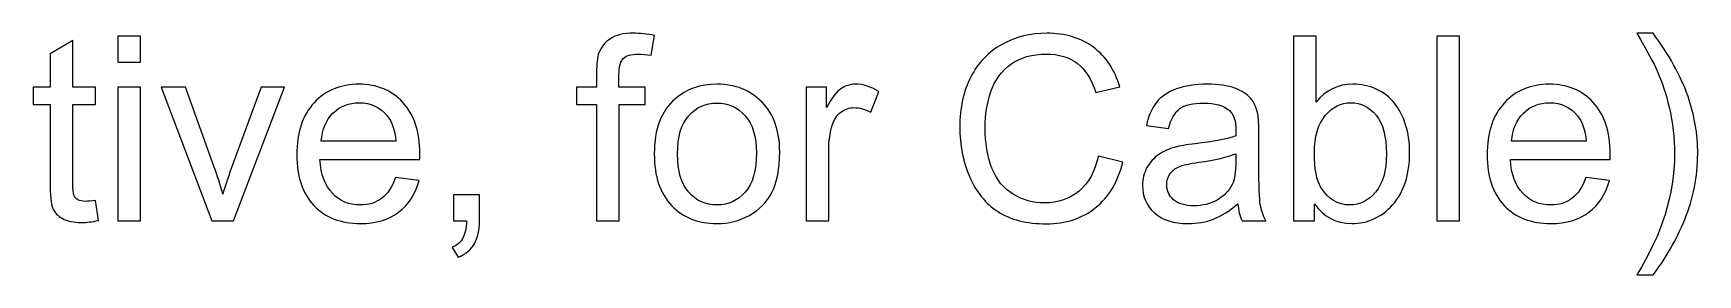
# Model space of a CAD drawing. Header units: centimetres. Extents: x 33 to 211, y -118 to 32.
# Drawn here: x 91.79 to 108.18, y -0.57 to 1.81 of the extents above; entities that cross this region are included whole.
import ezdxf

# ---------------------------------------------------------------- set-up
doc = ezdxf.new("R2010")
doc.units = ezdxf.units.CM
doc.header["$MEASUREMENT"] = 0
doc.layers.add('Layer 1', color=7, linetype='Continuous')

msp = doc.modelspace()

# ---------------------------------------------------------------- linework, layer by layer
at = {"layer": 'Layer 1', "color": 250}
for points, knots in [([(97.3383, -0.03629), (97.3383, -0.03629), (97.3383, 1.10925), (97.3383, 1.10925), (97.3383, 1.10925), (97.14018, 1.10925), (97.14018, 1.10925), (97.14018, 1.10925), (97.14018, 1.28197), (97.14018, 1.28197), (97.14018, 1.28197), (97.3383, 1.28197), (97.3383, 1.28197), (97.3383, 1.28197), (97.3383, 1.42167), (97.3383, 1.42167), (97.3383, 1.51015), (97.34592, 1.57576), (97.36158, 1.61852), (97.38317, 1.67609), (97.42043, 1.72308), (97.47461, 1.75907), (97.52838, 1.79505), (97.60415, 1.81283), (97.70152, 1.81283), (97.7646, 1.81283), (97.83402, 1.80521), (97.91022, 1.79039), (97.91022, 1.79039), (97.87678, 1.59481), (97.87678, 1.59481), (97.83021, 1.60286), (97.78661, 1.60709), (97.74512, 1.60709), (97.67739, 1.60709), (97.62955, 1.5927), (97.60119, 1.56391), (97.57325, 1.53512), (97.55928, 1.48136), (97.55928, 1.40262), (97.55928, 1.40262), (97.55928, 1.28197), (97.55928, 1.28197), (97.55928, 1.28197), (97.81582, 1.28197), (97.81582, 1.28197), (97.81582, 1.28197), (97.81582, 1.10925), (97.81582, 1.10925), (97.81582, 1.10925), (97.56182, 1.10925), (97.56182, 1.10925), (97.56182, 1.10925), (97.56182, -0.03629), (97.56182, -0.03629), (97.56182, -0.03629), (97.3383, -0.03629), (97.3383, -0.03629)], [0, 0, 0, 0, 0.05263158, 0.05263158, 0.05263158, 0.10526316, 0.10526316, 0.10526316, 0.15789474, 0.15789474, 0.15789474, 0.21052632, 0.21052632, 0.21052632, 0.26315789, 0.26315789, 0.26315789, 0.31578947, 0.31578947, 0.31578947, 0.36842105, 0.36842105, 0.36842105, 0.42105263, 0.42105263, 0.42105263, 0.47368421, 0.47368421, 0.47368421, 0.52631579, 0.52631579, 0.52631579, 0.57894737, 0.57894737, 0.57894737, 0.63157895, 0.63157895, 0.63157895, 0.68421053, 0.68421053, 0.68421053, 0.73684211, 0.73684211, 0.73684211, 0.78947368, 0.78947368, 0.78947368, 0.84210526, 0.84210526, 0.84210526, 0.89473684, 0.89473684, 0.89473684, 0.94736842, 0.94736842, 0.94736842, 1, 1, 1, 1]), ([(102.27818, 0.60167), (102.27818, 0.60167), (102.51948, 0.54071), (102.51948, 0.54071), (102.4691, 0.34302), (102.37851, 0.19273), (102.2477, 0.08902), (102.11689, -0.0147), (101.95687, -0.06677), (101.76764, -0.06677), (101.57206, -0.06677), (101.41289, -0.02698), (101.29012, 0.05303), (101.16735, 0.13262), (101.07422, 0.24819), (101.0103, 0.39932), (100.94637, 0.55087), (100.9142, 0.71301), (100.9142, 0.88658), (100.9142, 1.07581), (100.95018, 1.24091), (101.02257, 1.38188), (101.09496, 1.52285), (101.19783, 1.62995), (101.33118, 1.70319), (101.46453, 1.77642), (101.61143, 1.81283), (101.77145, 1.81283), (101.95348, 1.81283), (102.10631, 1.76669), (102.22992, 1.67398), (102.35396, 1.58127), (102.44032, 1.4513), (102.489, 1.28366), (102.489, 1.28366), (102.25278, 1.22778), (102.25278, 1.22778), (102.21087, 1.35986), (102.14949, 1.45638), (102.06948, 1.5165), (101.98947, 1.57703), (101.88871, 1.60709), (101.76722, 1.60709), (101.62794, 1.60709), (101.5111, 1.57365), (101.41754, 1.50676), (101.32399, 1.43987), (101.25795, 1.3497), (101.22027, 1.2371), (101.18217, 1.12407), (101.16312, 1.00765), (101.16312, 0.88785), (101.16312, 0.73333), (101.18556, 0.59829), (101.23043, 0.48314), (101.2753, 0.36757), (101.34515, 0.28163), (101.43998, 0.22448), (101.53481, 0.16733), (101.63725, 0.13897), (101.74774, 0.13897), (101.88236, 0.13897), (101.99582, 0.17792), (102.08895, 0.25539), (102.18208, 0.33328), (102.24516, 0.44843), (102.27818, 0.60167)], [0, 0, 0, 0, 0.04545455, 0.04545455, 0.04545455, 0.09090909, 0.09090909, 0.09090909, 0.13636364, 0.13636364, 0.13636364, 0.18181818, 0.18181818, 0.18181818, 0.22727273, 0.22727273, 0.22727273, 0.27272727, 0.27272727, 0.27272727, 0.31818182, 0.31818182, 0.31818182, 0.36363636, 0.36363636, 0.36363636, 0.40909091, 0.40909091, 0.40909091, 0.45454545, 0.45454545, 0.45454545, 0.5, 0.5, 0.5, 0.54545455, 0.54545455, 0.54545455, 0.59090909, 0.59090909, 0.59090909, 0.63636364, 0.63636364, 0.63636364, 0.68181818, 0.68181818, 0.68181818, 0.72727273, 0.72727273, 0.72727273, 0.77272727, 0.77272727, 0.77272727, 0.81818182, 0.81818182, 0.81818182, 0.86363636, 0.86363636, 0.86363636, 0.90909091, 0.90909091, 0.90909091, 0.95454545, 0.95454545, 0.95454545, 1, 1, 1, 1]), ([(107.73874, -0.56969), (107.73874, -0.56969), (107.57872, -0.56969), (107.57872, -0.56969), (107.82595, -0.17303), (107.94956, 0.22406), (107.94956, 0.62157), (107.94956, 0.77693), (107.93178, 0.93103), (107.89622, 1.08385), (107.86828, 1.20789), (107.82891, 1.32684), (107.77853, 1.44114), (107.74636, 1.51523), (107.67947, 1.63926), (107.57872, 1.81283), (107.57872, 1.81283), (107.73874, 1.81283), (107.73874, 1.81283), (107.89368, 1.6054), (108.0084, 1.39712), (108.08291, 1.18799), (108.14641, 1.00807), (108.17816, 0.81969), (108.17816, 0.62284), (108.17816, 0.39974), (108.1354, 0.18384), (108.04989, -0.02444), (107.9648, -0.23272), (107.86108, -0.41433), (107.73874, -0.56969)], [0, 0, 0, 0, 0.1, 0.1, 0.1, 0.2, 0.2, 0.2, 0.3, 0.3, 0.3, 0.4, 0.4, 0.4, 0.5, 0.5, 0.5, 0.6, 0.6, 0.6, 0.7, 0.7, 0.7, 0.8, 0.8, 0.8, 0.9, 0.9, 0.9, 1, 1, 1, 1]), ([(92.40604, 0.1631), (92.40604, 0.1631), (92.43652, -0.03417), (92.43652, -0.03417), (92.37387, -0.0473), (92.31756, -0.05407), (92.26846, -0.05407), (92.1876, -0.05407), (92.12495, -0.04137), (92.08007, -0.01555), (92.03562, 0.01028), (92.0043, 0.04372), (91.98609, 0.08563), (91.96789, 0.12754), (91.959, 0.21559), (91.959, 0.34979), (91.959, 0.34979), (91.959, 1.10925), (91.959, 1.10925), (91.959, 1.10925), (91.7939, 1.10925), (91.7939, 1.10925), (91.7939, 1.10925), (91.7939, 1.28197), (91.7939, 1.28197), (91.7939, 1.28197), (91.959, 1.28197), (91.959, 1.28197), (91.959, 1.28197), (91.959, 1.60794), (91.959, 1.60794), (91.959, 1.60794), (92.18252, 1.74213), (92.18252, 1.74213), (92.18252, 1.74213), (92.18252, 1.28197), (92.18252, 1.28197), (92.18252, 1.28197), (92.40604, 1.28197), (92.40604, 1.28197), (92.40604, 1.28197), (92.40604, 1.10925), (92.40604, 1.10925), (92.40604, 1.10925), (92.18252, 1.10925), (92.18252, 1.10925), (92.18252, 1.10925), (92.18252, 0.33709), (92.18252, 0.33709), (92.18252, 0.27317), (92.18633, 0.2321), (92.19437, 0.2139), (92.20199, 0.1957), (92.21469, 0.1813), (92.23247, 0.1703), (92.25025, 0.15971), (92.27565, 0.15421), (92.30867, 0.15421), (92.33323, 0.15421), (92.36582, 0.15717), (92.40604, 0.1631)], [0, 0, 0, 0, 0.05, 0.05, 0.05, 0.1, 0.1, 0.1, 0.15, 0.15, 0.15, 0.2, 0.2, 0.2, 0.25, 0.25, 0.25, 0.3, 0.3, 0.3, 0.35, 0.35, 0.35, 0.4, 0.4, 0.4, 0.45, 0.45, 0.45, 0.5, 0.5, 0.5, 0.55, 0.55, 0.55, 0.6, 0.6, 0.6, 0.65, 0.65, 0.65, 0.7, 0.7, 0.7, 0.75, 0.75, 0.75, 0.8, 0.8, 0.8, 0.85, 0.85, 0.85, 0.9, 0.9, 0.9, 0.95, 0.95, 0.95, 1, 1, 1, 1]), ([(92.6266, 1.52835), (92.6266, 1.52835), (92.6266, 1.78235), (92.6266, 1.78235), (92.6266, 1.78235), (92.85012, 1.78235), (92.85012, 1.78235), (92.85012, 1.78235), (92.85012, 1.52835), (92.85012, 1.52835), (92.85012, 1.52835), (92.6266, 1.52835), (92.6266, 1.52835)], [0, 0, 0, 0, 0.25, 0.25, 0.25, 0.5, 0.5, 0.5, 0.75, 0.75, 0.75, 1, 1, 1, 1]), ([(104.40754, -0.03629), (104.40754, -0.03629), (104.19926, -0.03629), (104.19926, -0.03629), (104.19926, -0.03629), (104.19926, 1.78235), (104.19926, 1.78235), (104.19926, 1.78235), (104.42278, 1.78235), (104.42278, 1.78235), (104.42278, 1.78235), (104.42278, 1.13338), (104.42278, 1.13338), (104.51718, 1.25107), (104.63741, 1.30991), (104.78388, 1.30991), (104.86474, 1.30991), (104.94179, 1.29382), (105.01418, 1.26123), (105.08657, 1.22863), (105.14583, 1.18249), (105.19282, 1.12364), (105.23939, 1.06438), (105.27622, 0.99326), (105.30247, 0.90986), (105.32914, 0.82689), (105.34226, 0.73756), (105.34226, 0.64274), (105.34226, 0.41752), (105.28638, 0.24311), (105.17504, 0.12034), (105.06328, -0.00285), (104.92951, -0.06423), (104.7733, -0.06423), (104.61794, -0.06423), (104.49602, 0.00054), (104.40754, 0.12966), (104.40754, 0.12966), (104.40754, -0.03629), (104.40754, -0.03629)], [0, 0, 0, 0, 0.07692308, 0.07692308, 0.07692308, 0.15384615, 0.15384615, 0.15384615, 0.23076923, 0.23076923, 0.23076923, 0.30769231, 0.30769231, 0.30769231, 0.38461538, 0.38461538, 0.38461538, 0.46153846, 0.46153846, 0.46153846, 0.53846154, 0.53846154, 0.53846154, 0.61538462, 0.61538462, 0.61538462, 0.69230769, 0.69230769, 0.69230769, 0.76923077, 0.76923077, 0.76923077, 0.84615385, 0.84615385, 0.84615385, 0.92307692, 0.92307692, 0.92307692, 1, 1, 1, 1]), ([(105.60938, -0.03629), (105.60938, -0.03629), (105.60938, 1.78235), (105.60938, 1.78235), (105.60938, 1.78235), (105.8329, 1.78235), (105.8329, 1.78235), (105.8329, 1.78235), (105.8329, -0.03629), (105.8329, -0.03629), (105.8329, -0.03629), (105.60938, -0.03629), (105.60938, -0.03629)], [0, 0, 0, 0, 0.25, 0.25, 0.25, 0.5, 0.5, 0.5, 0.75, 0.75, 0.75, 1, 1, 1, 1]), ([(92.6266, -0.03629), (92.6266, -0.03629), (92.6266, 1.28197), (92.6266, 1.28197), (92.6266, 1.28197), (92.85012, 1.28197), (92.85012, 1.28197), (92.85012, 1.28197), (92.85012, -0.03629), (92.85012, -0.03629), (92.85012, -0.03629), (92.6266, -0.03629), (92.6266, -0.03629)], [0, 0, 0, 0, 0.25, 0.25, 0.25, 0.5, 0.5, 0.5, 0.75, 0.75, 0.75, 1, 1, 1, 1]), ([(93.55116, -0.03629), (93.55116, -0.03629), (93.05374, 1.28197), (93.05374, 1.28197), (93.05374, 1.28197), (93.29292, 1.28197), (93.29292, 1.28197), (93.29292, 1.28197), (93.57486, 0.49245), (93.57486, 0.49245), (93.60534, 0.40736), (93.63371, 0.31889), (93.65953, 0.22702), (93.67943, 0.29645), (93.70694, 0.37985), (93.74293, 0.47764), (93.74293, 0.47764), (94.03587, 1.28197), (94.03587, 1.28197), (94.03587, 1.28197), (94.26532, 1.28197), (94.26532, 1.28197), (94.26532, 1.28197), (93.76621, -0.03629), (93.76621, -0.03629), (93.76621, -0.03629), (93.55116, -0.03629), (93.55116, -0.03629)], [0, 0, 0, 0, 0.11111111, 0.11111111, 0.11111111, 0.22222222, 0.22222222, 0.22222222, 0.33333333, 0.33333333, 0.33333333, 0.44444444, 0.44444444, 0.44444444, 0.55555556, 0.55555556, 0.55555556, 0.66666667, 0.66666667, 0.66666667, 0.77777778, 0.77777778, 0.77777778, 0.88888889, 0.88888889, 0.88888889, 1, 1, 1, 1]), ([(95.36006, 0.39043), (95.36006, 0.39043), (95.5912, 0.35995), (95.5912, 0.35995), (95.55522, 0.22575), (95.48791, 0.12119), (95.38969, 0.04711), (95.29148, -0.02698), (95.16617, -0.06423), (95.01335, -0.06423), (94.82116, -0.06423), (94.66876, -0.00496), (94.55615, 0.11357), (94.44354, 0.23168), (94.38724, 0.39805), (94.38724, 0.61183), (94.38724, 0.83281), (94.44397, 1.00469), (94.55784, 1.12661), (94.67172, 1.24895), (94.81946, 1.30991), (95.00107, 1.30991), (95.17676, 1.30991), (95.32027, 1.25022), (95.4316, 1.13042), (95.54294, 1.01061), (95.59882, 0.84213), (95.59882, 0.62496), (95.59882, 0.61183), (95.5984, 0.59194), (95.59755, 0.56569), (95.59755, 0.56569), (94.61584, 0.56569), (94.61584, 0.56569), (94.62431, 0.42133), (94.66495, 0.31042), (94.73861, 0.2338), (94.81184, 0.15717), (94.90371, 0.11865), (95.01335, 0.11865), (95.09505, 0.11865), (95.1649, 0.14024), (95.22248, 0.18342), (95.28047, 0.2266), (95.32619, 0.2956), (95.36006, 0.39043)], [0, 0, 0, 0, 0.06666667, 0.06666667, 0.06666667, 0.13333333, 0.13333333, 0.13333333, 0.2, 0.2, 0.2, 0.26666667, 0.26666667, 0.26666667, 0.33333333, 0.33333333, 0.33333333, 0.4, 0.4, 0.4, 0.46666667, 0.46666667, 0.46666667, 0.53333333, 0.53333333, 0.53333333, 0.6, 0.6, 0.6, 0.66666667, 0.66666667, 0.66666667, 0.73333333, 0.73333333, 0.73333333, 0.8, 0.8, 0.8, 0.86666667, 0.86666667, 0.86666667, 0.93333333, 0.93333333, 0.93333333, 1, 1, 1, 1]), ([(97.90684, 0.62284), (97.90684, 0.86626), (97.97457, 1.0466), (98.11046, 1.16386), (98.22349, 1.26123), (98.36192, 1.30991), (98.52491, 1.30991), (98.70567, 1.30991), (98.85384, 1.25064), (98.96898, 1.13211), (99.08371, 1.014), (99.14128, 0.85017), (99.14128, 0.64147), (99.14128, 0.47213), (99.11588, 0.33921), (99.06508, 0.24226), (99.01428, 0.14532), (98.9402, 0.06997), (98.84283, 0.0162), (98.74589, -0.03756), (98.63963, -0.06423), (98.52491, -0.06423), (98.34033, -0.06423), (98.19132, -0.00539), (98.07744, 0.11272), (97.96357, 0.23083), (97.90684, 0.40101), (97.90684, 0.62284)], [0, 0, 0, 0, 0.11111111, 0.11111111, 0.11111111, 0.22222222, 0.22222222, 0.22222222, 0.33333333, 0.33333333, 0.33333333, 0.44444444, 0.44444444, 0.44444444, 0.55555556, 0.55555556, 0.55555556, 0.66666667, 0.66666667, 0.66666667, 0.77777778, 0.77777778, 0.77777778, 0.88888889, 0.88888889, 0.88888889, 1, 1, 1, 1]), ([(99.40078, -0.03629), (99.40078, -0.03629), (99.40078, 1.28197), (99.40078, 1.28197), (99.40078, 1.28197), (99.60144, 1.28197), (99.60144, 1.28197), (99.60144, 1.28197), (99.60144, 1.08004), (99.60144, 1.08004), (99.65266, 1.1736), (99.70008, 1.2354), (99.74368, 1.26504), (99.78728, 1.29509), (99.83512, 1.30991), (99.88719, 1.30991), (99.96254, 1.30991), (100.03917, 1.2862), (100.11706, 1.23921), (100.11706, 1.23921), (100.03747, 1.03305), (100.03747, 1.03305), (99.98329, 1.06353), (99.9291, 1.07877), (99.87491, 1.07877), (99.82623, 1.07877), (99.78263, 1.06395), (99.7441, 1.03474), (99.70558, 1.00553), (99.67806, 0.96489), (99.66155, 0.91282), (99.63658, 0.83366), (99.6243, 0.74688), (99.6243, 0.65247), (99.6243, 0.65247), (99.6243, -0.03629), (99.6243, -0.03629), (99.6243, -0.03629), (99.40078, -0.03629), (99.40078, -0.03629)], [0, 0, 0, 0, 0.07692308, 0.07692308, 0.07692308, 0.15384615, 0.15384615, 0.15384615, 0.23076923, 0.23076923, 0.23076923, 0.30769231, 0.30769231, 0.30769231, 0.38461538, 0.38461538, 0.38461538, 0.46153846, 0.46153846, 0.46153846, 0.53846154, 0.53846154, 0.53846154, 0.61538462, 0.61538462, 0.61538462, 0.69230769, 0.69230769, 0.69230769, 0.76923077, 0.76923077, 0.76923077, 0.84615385, 0.84615385, 0.84615385, 0.92307692, 0.92307692, 0.92307692, 1, 1, 1, 1]), ([(103.6502, 0.12881), (103.56723, 0.05811), (103.48722, 0.00858), (103.41059, -0.02063), (103.33397, -0.04984), (103.25184, -0.06423), (103.16379, -0.06423), (103.01901, -0.06423), (102.90767, -0.02909), (102.82978, 0.0416), (102.75189, 0.11188), (102.71294, 0.20205), (102.71294, 0.31169), (102.71294, 0.37604), (102.72776, 0.43488), (102.75697, 0.48822), (102.7866, 0.54156), (102.82512, 0.58389), (102.87254, 0.61607), (102.92037, 0.64824), (102.97371, 0.67279), (103.0334, 0.6893), (103.07743, 0.70073), (103.14389, 0.71174), (103.23237, 0.72275), (103.41271, 0.74391), (103.54606, 0.76974), (103.63115, 0.79937), (103.632, 0.82985), (103.63242, 0.84932), (103.63242, 0.85737), (103.63242, 0.94796), (103.61125, 1.01188), (103.56892, 1.04914), (103.51177, 1.09951), (103.42668, 1.12449), (103.31407, 1.12449), (103.20866, 1.12449), (103.13077, 1.10586), (103.08082, 1.06903), (103.03044, 1.0322), (102.99361, 0.96701), (102.96948, 0.87303), (102.96948, 0.87303), (102.75104, 0.90351), (102.75104, 0.90351), (102.77094, 0.99707), (102.80353, 1.07284), (102.84925, 1.13042), (102.89497, 1.18799), (102.96101, 1.23202), (103.04737, 1.26334), (103.13331, 1.29425), (103.23364, 1.30991), (103.34709, 1.30991), (103.4597, 1.30991), (103.55156, 1.29679), (103.62226, 1.27012), (103.69253, 1.24345), (103.7446, 1.21043), (103.77762, 1.17021), (103.81064, 1.12999), (103.83393, 1.07919), (103.84747, 1.01781), (103.85467, 0.97971), (103.85848, 0.91113), (103.85848, 0.81249), (103.85848, 0.81249), (103.85848, 0.51616), (103.85848, 0.51616), (103.85848, 0.30915), (103.86314, 0.17834), (103.87245, 0.12288), (103.88134, 0.06743), (103.89997, 0.01451), (103.92706, -0.03629), (103.92706, -0.03629), (103.69338, -0.03629), (103.69338, -0.03629), (103.67094, 0.0107), (103.65655, 0.06573), (103.6502, 0.12881)], [0, 0, 0, 0, 0.03703704, 0.03703704, 0.03703704, 0.07407407, 0.07407407, 0.07407407, 0.11111111, 0.11111111, 0.11111111, 0.14814815, 0.14814815, 0.14814815, 0.18518519, 0.18518519, 0.18518519, 0.22222222, 0.22222222, 0.22222222, 0.25925926, 0.25925926, 0.25925926, 0.2962963, 0.2962963, 0.2962963, 0.33333333, 0.33333333, 0.33333333, 0.37037037, 0.37037037, 0.37037037, 0.40740741, 0.40740741, 0.40740741, 0.44444444, 0.44444444, 0.44444444, 0.48148148, 0.48148148, 0.48148148, 0.51851852, 0.51851852, 0.51851852, 0.55555556, 0.55555556, 0.55555556, 0.59259259, 0.59259259, 0.59259259, 0.62962963, 0.62962963, 0.62962963, 0.66666667, 0.66666667, 0.66666667, 0.7037037, 0.7037037, 0.7037037, 0.74074074, 0.74074074, 0.74074074, 0.77777778, 0.77777778, 0.77777778, 0.81481481, 0.81481481, 0.81481481, 0.85185185, 0.85185185, 0.85185185, 0.88888889, 0.88888889, 0.88888889, 0.92592593, 0.92592593, 0.92592593, 0.96296296, 0.96296296, 0.96296296, 1, 1, 1, 1]), ([(107.07792, 0.39043), (107.07792, 0.39043), (107.30906, 0.35995), (107.30906, 0.35995), (107.27308, 0.22575), (107.20577, 0.12119), (107.10755, 0.04711), (107.00934, -0.02698), (106.88403, -0.06423), (106.73121, -0.06423), (106.53902, -0.06423), (106.38662, -0.00496), (106.27401, 0.11357), (106.1614, 0.23168), (106.1051, 0.39805), (106.1051, 0.61183), (106.1051, 0.83281), (106.16183, 1.00469), (106.2757, 1.12661), (106.38958, 1.24895), (106.53732, 1.30991), (106.71893, 1.30991), (106.89462, 1.30991), (107.03813, 1.25022), (107.14946, 1.13042), (107.2608, 1.01061), (107.31668, 0.84213), (107.31668, 0.62496), (107.31668, 0.61183), (107.31626, 0.59194), (107.31541, 0.56569), (107.31541, 0.56569), (106.3337, 0.56569), (106.3337, 0.56569), (106.34217, 0.42133), (106.38281, 0.31042), (106.45647, 0.2338), (106.5297, 0.15717), (106.62157, 0.11865), (106.73121, 0.11865), (106.81291, 0.11865), (106.88276, 0.14024), (106.94034, 0.18342), (106.99833, 0.2266), (107.04405, 0.2956), (107.07792, 0.39043)], [0, 0, 0, 0, 0.06666667, 0.06666667, 0.06666667, 0.13333333, 0.13333333, 0.13333333, 0.2, 0.2, 0.2, 0.26666667, 0.26666667, 0.26666667, 0.33333333, 0.33333333, 0.33333333, 0.4, 0.4, 0.4, 0.46666667, 0.46666667, 0.46666667, 0.53333333, 0.53333333, 0.53333333, 0.6, 0.6, 0.6, 0.66666667, 0.66666667, 0.66666667, 0.73333333, 0.73333333, 0.73333333, 0.8, 0.8, 0.8, 0.86666667, 0.86666667, 0.86666667, 0.93333333, 0.93333333, 0.93333333, 1, 1, 1, 1]), ([(94.62854, 0.74857), (94.62854, 0.74857), (95.3626, 0.74857), (95.3626, 0.74857), (95.35286, 0.85948), (95.3245, 0.94246), (95.27836, 0.99791), (95.20766, 1.08385), (95.11537, 1.12703), (95.00234, 1.12703), (94.8999, 1.12703), (94.81396, 1.09274), (94.74411, 1.02416), (94.67468, 0.95558), (94.63616, 0.86372), (94.62854, 0.74857)], [0, 0, 0, 0, 0.2, 0.2, 0.2, 0.4, 0.4, 0.4, 0.6, 0.6, 0.6, 0.8, 0.8, 0.8, 1, 1, 1, 1]), ([(98.13544, 0.62242), (98.13544, 0.45393), (98.17227, 0.32778), (98.24593, 0.24438), (98.32001, 0.16056), (98.41272, 0.11865), (98.52491, 0.11865), (98.63582, 0.11865), (98.72811, 0.16056), (98.80219, 0.2448), (98.87585, 0.32905), (98.91268, 0.45732), (98.91268, 0.62961), (98.91268, 0.79217), (98.87543, 0.91536), (98.80134, 0.99876), (98.72726, 1.08258), (98.63497, 1.12449), (98.52491, 1.12449), (98.41272, 1.12449), (98.32001, 1.083), (98.24593, 0.99961), (98.17227, 0.91621), (98.13544, 0.79048), (98.13544, 0.62242)], [0, 0, 0, 0, 0.125, 0.125, 0.125, 0.25, 0.25, 0.25, 0.375, 0.375, 0.375, 0.5, 0.5, 0.5, 0.625, 0.625, 0.625, 0.75, 0.75, 0.75, 0.875, 0.875, 0.875, 1, 1, 1, 1]), ([(104.405, 0.63258), (104.405, 0.4751), (104.42659, 0.36122), (104.46935, 0.29095), (104.53962, 0.17622), (104.63445, 0.11865), (104.75425, 0.11865), (104.85204, 0.11865), (104.93628, 0.16098), (105.00698, 0.24565), (105.0781, 0.33032), (105.11366, 0.45647), (105.11366, 0.62411), (105.11366, 0.79598), (105.07979, 0.92256), (105.01164, 1.00426), (104.94348, 1.08597), (104.86093, 1.12703), (104.76441, 1.12703), (104.66662, 1.12703), (104.58238, 1.0847), (104.51168, 1.00003), (104.44056, 0.91536), (104.405, 0.79302), (104.405, 0.63258)], [0, 0, 0, 0, 0.125, 0.125, 0.125, 0.25, 0.25, 0.25, 0.375, 0.375, 0.375, 0.5, 0.5, 0.5, 0.625, 0.625, 0.625, 0.75, 0.75, 0.75, 0.875, 0.875, 0.875, 1, 1, 1, 1]), ([(106.3464, 0.74857), (106.3464, 0.74857), (107.08046, 0.74857), (107.08046, 0.74857), (107.07072, 0.85948), (107.04236, 0.94246), (106.99622, 0.99791), (106.92552, 1.08385), (106.83323, 1.12703), (106.7202, 1.12703), (106.61776, 1.12703), (106.53182, 1.09274), (106.46197, 1.02416), (106.39254, 0.95558), (106.35402, 0.86372), (106.3464, 0.74857)], [0, 0, 0, 0, 0.2, 0.2, 0.2, 0.4, 0.4, 0.4, 0.6, 0.6, 0.6, 0.8, 0.8, 0.8, 1, 1, 1, 1]), ([(103.63242, 0.62411), (103.55114, 0.59109), (103.42922, 0.56315), (103.26666, 0.54029), (103.17437, 0.52717), (103.10918, 0.51235), (103.07108, 0.49584), (103.03298, 0.47933), (103.00377, 0.4552), (102.98303, 0.42387), (102.96228, 0.39212), (102.9517, 0.35699), (102.9517, 0.31804), (102.9517, 0.2592), (102.97414, 0.20967), (103.01943, 0.1703), (103.06473, 0.13093), (103.13077, 0.11103), (103.21755, 0.11103), (103.30349, 0.11103), (103.38011, 0.12966), (103.44742, 0.16733), (103.51431, 0.20459), (103.56384, 0.25581), (103.59517, 0.32058), (103.6193, 0.37096), (103.63115, 0.44504), (103.63115, 0.54283), (103.63115, 0.54283), (103.63242, 0.62411), (103.63242, 0.62411)], [0, 0, 0, 0, 0.1, 0.1, 0.1, 0.2, 0.2, 0.2, 0.3, 0.3, 0.3, 0.4, 0.4, 0.4, 0.5, 0.5, 0.5, 0.6, 0.6, 0.6, 0.7, 0.7, 0.7, 0.8, 0.8, 0.8, 0.9, 0.9, 0.9, 1, 1, 1, 1]), ([(95.93198, -0.03629), (95.93198, -0.03629), (95.93198, 0.21771), (95.93198, 0.21771), (95.93198, 0.21771), (96.18598, 0.21771), (96.18598, 0.21771), (96.18598, 0.21771), (96.18598, -0.03629), (96.18598, -0.03629), (96.18598, -0.12985), (96.16947, -0.20562), (96.13603, -0.2632), (96.10301, -0.32077), (96.05009, -0.36564), (95.9777, -0.39697), (95.9777, -0.39697), (95.91674, -0.30045), (95.91674, -0.30045), (95.96415, -0.27971), (95.99887, -0.24923), (96.02088, -0.20943), (96.04332, -0.16922), (96.05602, -0.11164), (96.05856, -0.03629), (96.05856, -0.03629), (95.93198, -0.03629), (95.93198, -0.03629)], [0, 0, 0, 0, 0.11111111, 0.11111111, 0.11111111, 0.22222222, 0.22222222, 0.22222222, 0.33333333, 0.33333333, 0.33333333, 0.44444444, 0.44444444, 0.44444444, 0.55555556, 0.55555556, 0.55555556, 0.66666667, 0.66666667, 0.66666667, 0.77777778, 0.77777778, 0.77777778, 0.88888889, 0.88888889, 0.88888889, 1, 1, 1, 1])]:
    msp.add_open_spline(points, degree=3, knots=knots, dxfattribs=at)

doc.saveas('drawing.dxf')
